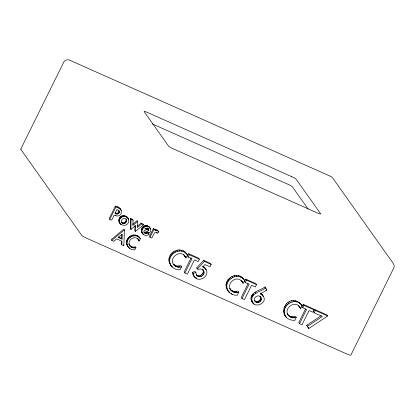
<?xml version="1.0" encoding="UTF-8"?>
<svg xmlns="http://www.w3.org/2000/svg" width="415" height="415" viewBox="0 0 415 415"><rect width="100%" height="100%" fill="white"/><g stroke="black" fill="none" stroke-linecap="round" stroke-linejoin="round"><path stroke-width="0.62" d="M132.816 224.318L137.116 220.521L137.676 221.309L132.893 225.532L133.065 220.137L132.504 219.348L130.476 218.44L130.388 228.707L130.943 229.495L135.643 225.418L135.321 231.446L143.59 224.816L143.03 224.027L141.007 223.125L137.235 226.315M130.943 229.495L131.036 219.234L130.476 218.44M148.575 233.572L149.13 234.361C143.891 238.635 138.05 229.526 143.694 226.206C147.636 223.384 152.689 229.199 149.774 232.882L144.171 230.392C142.91 232.82 146.313 234.698 148.031 232.825L147.47 232.037L145.276 232.81L143.901 232.125L144.456 232.914M142.387 233.37C139.513 228.323 148.248 223.005 150.5 228.976M123.815 245.763L124.443 229.894L123.883 229.101L111.21 239.616L111.77 240.404L113.783 241.302L116.657 238.89L121.963 241.25L121.771 244.855L123.815 245.763L123.255 244.975M122.072 239.144L118.311 237.468L122.332 234.091L122.072 239.144L121.517 238.355L121.709 234.563M121.372 241.063L121.211 244.067L121.771 244.855M135.02 225.833L134.761 230.652L135.321 231.446M137.676 221.309L137.324 227.503L141.567 223.918L143.59 224.816M148.653 230.574L147.6 227.902L148.549 229.199L148.653 230.574L145.027 228.961L146.879 228.136L148.549 229.199M250.961 297.939C251.889 291.34 260.641 290.469 264.915 286.936L266.809 290.178L260.189 293.825C272.925 301.072 251.848 312.573 250.961 297.939L251.708 298.992L252.621 302.385M251.708 298.992C252.636 292.393 261.388 291.522 265.662 287.989M126.866 244.585L128.012 246.629C121.59 238.931 135.845 229.635 140.348 238.739L139.248 240.965L137.547 238.423L139.248 240.965M127.426 245.374C124.567 237.997 136.011 231.923 140.348 238.739M169.481 262.783L171.006 265.512C162.613 254.95 181.096 242.941 187.456 254.992L185.987 257.964L183.715 254.566L185.987 257.964M170.228 263.836C166.415 254.006 181.671 245.903 187.456 254.992M226.611 288.202L228.136 290.931C219.743 280.369 238.226 268.36 244.585 280.41L243.123 283.383L241.675 281.048L243.123 283.383M227.358 289.255C223.545 279.425 238.807 271.322 244.585 280.41M296.253 317.439C292.808 318.803 288.793 317.127 287.232 313.782C288.871 316.588 292.554 317.491 295.506 316.386L296.253 317.439L294.759 320.463C272.925 319.566 288.098 288.337 302.073 305.658L300.605 308.625L298.333 305.233L300.605 308.625M285.624 316.173C279.326 306.322 295.698 295.688 302.073 305.658M118.84 220.007C119.297 213.518 129.195 214.939 128.728 221.039C128.292 227.555 118.327 226.134 118.84 220.007L119.401 220.801L119.629 222.544M119.401 220.801C119.504 216.013 126.964 214.674 128.484 219.296M115.718 213.709L115.022 213.398L116.957 209.476L119.333 211.121L119.53 211.946L118.69 213.663L116.911 214.083L115.718 213.709L115.163 212.916L117.341 213.279L118.13 212.874L118.975 211.152L118.773 210.327M255.225 301.586C251.734 297.674 259.375 293.047 261.17 298.001C262.602 302.063 256.128 304.522 254.478 300.533C257.181 303.562 262.441 299.454 259.977 296.18M197.244 275.902L196.497 274.849C200.035 278.019 205.503 272.531 202.38 268.998C208.605 274.725 196.238 281.126 195.922 272.525L195.175 271.472L192.498 272.235C195.029 287.507 215.629 274.465 202.665 266.119L206.079 269.48M122.249 222.668C124.427 223.701 126.627 221.185 126.093 219.073L126.653 219.862C127.566 223.005 122.845 225.283 121.388 222.072L122.809 223.457M20.75 149.151L63.687 62.276C64.657 60.201 67.297 59.174 69.404 60.076L331.414 176.707L332.602 177.853L393.41 263.675L394.022 264.926L394.183 267.12L350.893 355.048L350.322 355.25L347.796 354.426L86.247 238.06A4.3 0.638 26.3 0 1 81.708 235.321L20.895 149.488L20.89 148.959M115.386 206.12L109.228 218.575L109.788 219.369L111.661 220.199L114.161 215.141C123.037 219.245 123.992 207.215 115.386 206.12L115.946 206.909L119.406 208.512L120.91 209.767M109.788 219.369L115.946 206.909M135.98 247.573C132.94 248.85 129.874 246.78 128.811 243.932C129.651 246.619 132.909 247.781 135.425 246.785L135.98 247.573L134.859 249.84C131.835 250.157 128.858 248.538 127.452 245.836M158.888 231.928L157.627 230.797L156.6 230.584L155.36 230.911L155.708 230.211L155.148 229.417L153.343 228.618L149.457 236.472L150.017 237.266L151.823 238.07L153.835 233.993L155.039 232.473L156.424 232.405L157.244 233.225L158.888 231.928L157.067 230.009L156.04 229.796L154.8 230.123M150.017 237.266L153.903 229.407L153.343 228.618M181.635 266.772C178.683 267.877 174.964 266.98 173.361 264.132L176.759 266.062L180.888 265.719L181.635 266.772L180.141 269.797C176.105 270.217 172.132 268.054 170.259 264.459M188.566 253.674L187.398 256.034L188.145 257.087L191.943 258.773L184.898 273.029L187.393 274.139L194.438 259.883L198.225 261.569L199.392 259.214L198.645 258.161L188.566 253.674L189.307 254.727L199.392 259.214M188.145 257.087L189.307 254.727M191.201 257.72L184.156 271.975L184.898 273.029M203.122 270.051L201.01 268.904L198.24 269.361L197.416 268.993L196.674 267.94L203.589 260.361L210.415 263.401L211.162 264.454L210.006 266.798L204.911 264.531L202.733 266.923L203.407 267.172M230.496 289.551L233.894 291.48L238.018 291.138L238.765 292.191L237.271 295.215C233.235 295.636 229.262 293.472 227.394 289.877M245.696 279.093L244.534 281.448L245.275 282.501L249.078 284.192L242.033 298.447L244.523 299.557L251.568 285.302L255.36 286.988L256.522 284.633L255.775 283.58L245.696 279.093L246.443 280.146L256.522 284.633M245.275 282.501L246.443 280.146M248.051 283.71L241.286 297.394L242.033 298.447M303.178 304.34L302.016 306.695L302.763 307.748L306.561 309.44L299.516 323.695L302.011 324.805L309.056 310.55L312.843 312.236L314.01 309.881L313.263 308.827L303.178 304.34L303.925 305.393L314.01 309.881M302.763 307.748L303.925 305.393M305.533 308.957L298.769 322.642L299.516 323.695M306.685 325.324L308.791 328.514L327.705 315.976L326.958 314.923L314.643 309.44L313.481 311.784L314.228 312.837L322.382 316.469L307.432 326.377L306.685 325.324L321.106 315.768M314.228 312.837L315.39 310.493L314.643 309.44M197.416 268.993L204.336 261.414L211.162 264.454M111.77 240.404L124.443 229.894M192.498 272.235L193.245 273.288L195.922 272.525M231.238 290.604L229.744 288.534C231.311 291.88 235.321 293.555 238.765 292.191M152.362 123.94L287.963 184.27A4.3 0.638 26.3 0 1 292.502 187.009L308.179 209.134M131.036 219.234L133.065 220.137M153.903 229.407L155.708 230.211M144.985 228.4L148.093 229.786M315.39 310.493L327.705 315.976M196.674 267.94L197.493 268.308M118.291 236.918L121.517 238.355M263.411 296.217L262.072 294.308L260.387 293.083L261.134 294.136M141.831 232.582L143.512 234.558M251.874 301.332L254.193 304.065M229.35 292.072L228.452 291.294L229.199 292.347M172.22 266.658L171.322 265.88L172.069 266.928M241.592 281.038C236.384 275.166 226.434 283.092 230.491 289.587M193.592 275.56L194.319 276.354M299.91 307.349C295.065 299.168 282.418 309.014 288.726 315.851M241.125 280.338L242.422 282.101M185.292 256.683C180.447 248.502 167.8 258.353 174.108 265.185M138.724 240.005C135.721 234.823 127.353 239.356 129.371 244.726M284.877 315.125L286.687 317.594M119.069 221.755L121.17 224.614M204.652 267.499L205.804 269.511M147.47 232.037L149.13 234.361M299.666 302.753L300.408 303.806M297.628 301.477L298.369 302.53M295.589 300.802L296.331 301.855M293.55 300.59L294.297 301.643M291.512 300.844L292.259 301.897M289.473 301.565L290.22 302.618M287.927 302.442L288.674 303.495M286.599 303.526L287.341 304.579M285.484 304.807L286.231 305.86M293.908 316.749L294.655 317.802M292.554 316.858L293.301 317.911M284.591 306.296L285.338 307.349M291.377 316.728L292.124 317.781M290.106 316.292L290.853 317.345M283.907 308.07L284.649 309.123M288.939 315.639L289.686 316.692M283.595 309.855L284.337 310.908M283.658 311.644L284.405 312.697M284.099 313.45L284.84 314.503M266.809 290.178L264.915 286.936M261.31 293.613L262.057 294.666M260.423 296.948L261.17 298.001M260.604 298.266L261.351 299.319M255.235 292.248L255.982 293.301M260.226 299.589L260.973 300.642M259.417 300.662L260.163 301.715M242.178 277.505L242.925 278.558M252.963 293.856L253.71 294.909M258.229 301.363L258.976 302.416M240.14 276.229L240.887 277.282M252.154 294.754L252.901 295.802M256.885 301.601L257.632 302.654M238.101 275.555L238.848 276.608M251.557 295.703L252.304 296.756M255.583 301.3L256.33 302.353M236.062 275.342L236.809 276.395M251.137 296.813L251.884 297.866M251.028 299.08L251.775 300.133M234.029 275.596L234.771 276.649M251.34 300.242L252.087 301.295M252.574 302.255L253.321 303.308M231.99 276.317L232.737 277.37M230.439 277.194L231.186 278.247M229.111 278.278L229.858 279.331M228.001 279.56L228.748 280.613M236.42 291.506L237.167 292.554M235.072 291.61L235.819 292.663M227.109 281.048L227.851 282.101M233.894 291.48L234.636 292.534M232.623 291.045L233.365 292.098M226.419 282.823L227.166 283.876M231.451 290.391L232.198 291.444M226.108 284.607L226.855 285.66M231.43 293.379L232.177 294.432M226.17 286.397L226.917 287.45M203.589 260.361L204.336 261.414M203.765 266.731L204.507 267.784M203.122 270.284L203.869 271.337M203.303 271.778L204.05 272.831M202.842 273.335L203.589 274.388M201.882 274.657L202.624 275.71M185.049 252.087L185.79 253.14M183.01 250.81L183.757 251.864M200.523 275.519L201.27 276.572M180.971 250.136L181.718 251.189M198.993 275.804L199.74 276.857M197.488 275.456L198.235 276.509M178.932 249.923L179.679 250.976M176.894 250.178L177.641 251.231M196.145 277.64L196.892 278.693M192.861 274.05L194.339 276.613M194.687 276.753L195.434 277.806M174.86 250.899L175.602 251.952M173.309 251.781L174.056 252.828M157.742 230.45L158.302 231.238M157.067 230.009L157.627 230.797M156.04 229.796L156.6 230.584M171.981 252.86L172.728 253.913M156.683 232.436L157.244 233.225M170.866 254.141L171.613 255.194M179.29 266.088L180.037 267.141M177.936 266.191L178.683 267.244M169.974 255.63L170.721 256.683M149.167 226.829L150.194 228.25M148.544 226.3L149.104 227.088M176.759 266.062L177.506 267.115M147.761 225.864L148.316 226.657M175.488 265.626L176.235 266.679M146.91 225.573L147.47 226.367M169.289 257.404L170.036 258.457M174.321 264.972L175.068 266.025M146.08 225.464L146.635 226.253M148.155 229.033L148.71 229.827M145.255 225.532L145.815 226.325M168.978 259.188L169.725 260.241M144.451 225.781L145.011 226.574M169.04 260.983L169.787 262.036M143.694 226.206L144.254 226.995M141.007 223.125L141.567 223.918M143.025 226.772L143.585 227.56M146.583 232.54L147.143 233.329M142.438 227.482L142.993 228.276M145.893 232.794L146.454 233.583M145.276 232.81L145.831 233.604M141.935 228.343L142.49 229.132M144.617 232.618L145.177 233.406M141.556 229.267L142.117 230.055M141.359 230.154L141.92 230.942M141.344 231.01L141.899 231.798M141.499 231.835L142.06 232.623M142.314 233.23L142.874 234.019M127.021 217.004L128.1 218.487M126.357 216.433L126.912 217.227M125.553 215.987L126.108 216.775M119.748 208.325L120.309 209.113M121.315 210.566L120.35 208.978M124.676 215.686L125.237 216.474M118.846 207.723L119.406 208.512M123.794 215.567L124.355 216.355M138.543 236.56L139.103 237.349M117.507 207.064L118.068 207.853M126.17 220.085L126.731 220.873M122.902 215.629L123.463 216.417M137.012 235.601L137.573 236.394M118.975 211.152L119.53 211.946M122.005 215.867L122.565 216.656M125.823 221.185L126.378 221.973M135.482 235.098L136.042 235.886M118.721 212.07L119.281 212.859M121.164 216.257L121.725 217.05M125.154 222.144L125.714 222.933M133.957 234.942L134.517 235.73M118.13 212.874L118.69 213.663M120.443 216.78L121.004 217.574M124.282 222.736L124.842 223.524M117.341 213.279L117.896 214.067M132.427 235.129L132.987 235.917M119.842 217.439L120.402 218.228M123.286 222.917L123.846 223.706M116.35 213.294L116.911 214.083M119.364 218.223L119.925 219.011M130.901 235.668L131.462 236.457M119.012 219.12L119.567 219.909M115.417 215.084L115.977 215.873M118.861 220.884L119.421 221.677M129.739 236.327L130.3 237.121M119.437 222.565L120.511 224.043M128.743 237.141L129.298 237.93M127.908 238.101L128.468 238.89M134.227 247.06L134.782 247.848M133.21 247.138L133.77 247.931M127.239 239.216L127.799 240.005M132.328 247.044L132.888 247.833M131.373 246.718L131.934 247.506M126.72 240.55L127.281 241.338M130.497 246.225L131.057 247.013M130.336 246.386L129.215 244.834M126.487 241.888L127.047 242.676M126.539 243.232L127.099 244.02M129.817 248.569L128.251 246.904L128.806 247.693M262.072 294.308L263.1 296.18M307.432 326.377L308.791 328.514M126.653 219.862C125.382 216.537 120.511 218.892 121.455 222.009L121.943 222.86M193.245 273.288L193.608 275.104M291.735 176.645L147.252 112.361A4.3 0.638 26.3 0 0 144.202 111.728L168.464 145.966A4.3 0.638 26.3 0 0 173.003 148.71L317.485 212.988A4.3 0.638 26.3 0 0 320.53 213.621L296.274 179.384A4.3 0.638 26.3 0 0 291.735 176.645"/></g></svg>
